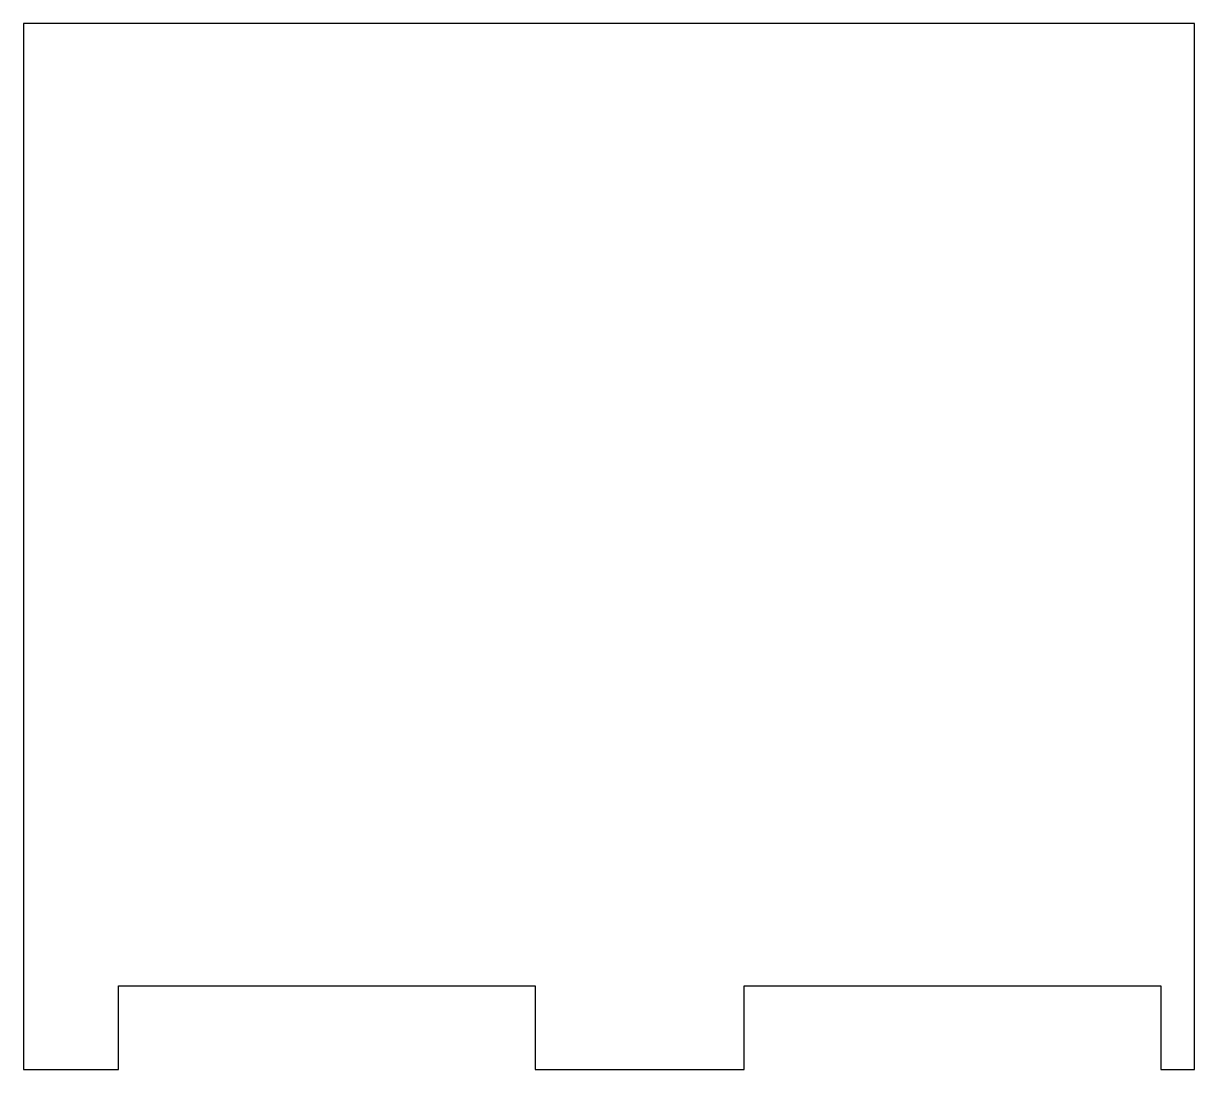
# Model space of a CAD drawing. Header units: millimetres. Extents: x 0 to 56, y 0 to 50.
import ezdxf

# ---------------------------------------------------------------- set-up
doc = ezdxf.new("R2010")
doc.units = ezdxf.units.MM
doc.layers.get('0').update_dxf_attribs({"linetype": 'CONTINUOUS'})

msp = doc.modelspace()

# ---------------------------------------------------------------- linework, layer by layer
for p, q in [((56, 50), (0, 50)), ((0, 50), (0, 0)), ((56, 0), (56, 50)), ((4.553, 0), (4.553, 3.999)), ((4.553, 3.999), (24.465, 3.999)), ((24.465, 3.999), (24.465, -0.001)), ((34.465, -0.001), (34.465, 3.999)), ((34.465, 3.999), (54.385, 3.999)), ((54.385, 3.999), (54.384, 0)), ((0, 0), (4.553, 0)), ((24.465, -0.001), (34.465, -0.001)), ((54.384, 0), (56, 0))]:
    msp.add_line(p, q)

doc.saveas('drawing.dxf')
